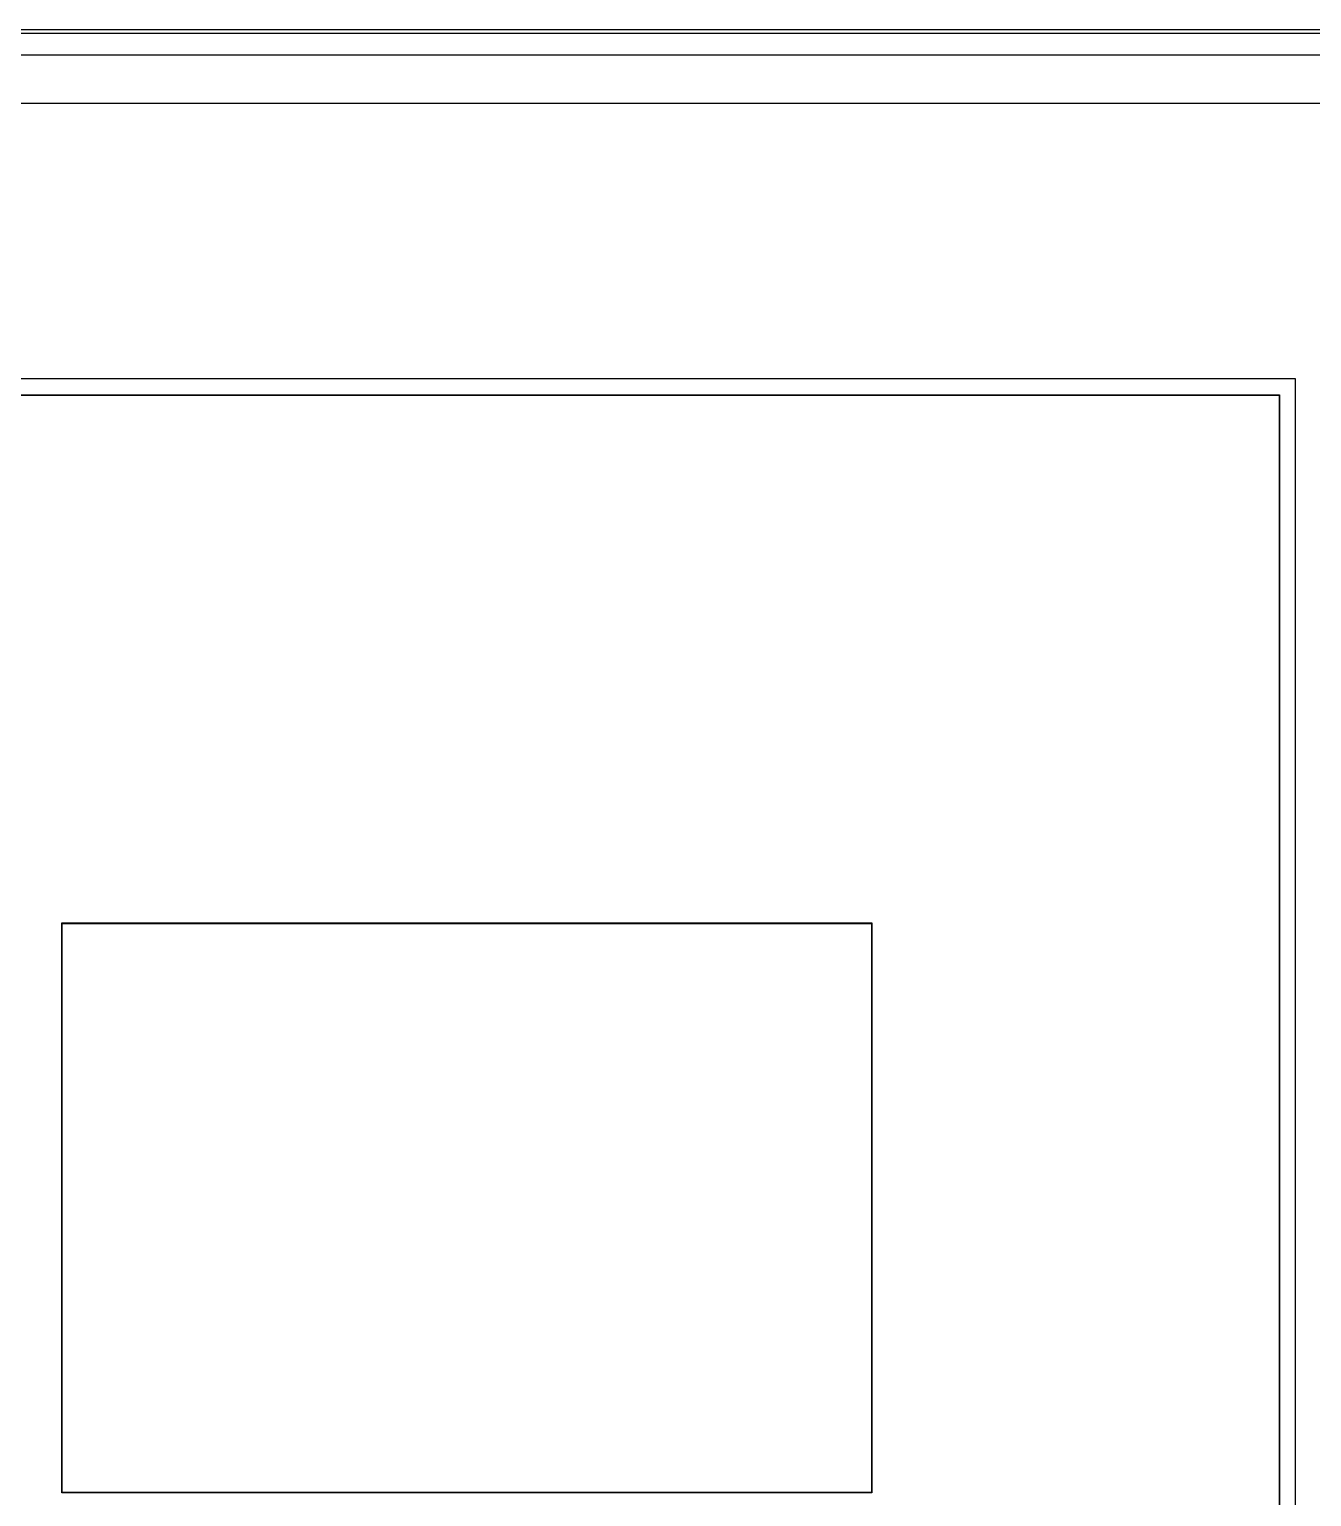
# Model space of a CAD drawing. Header units: inches. Extents: x -219 to 252, y -99 to 210.
# Drawn here: x -169.87 to -128.08, y -39.97 to 7.83 of the extents above; entities that cross this region are included whole.
import ezdxf

# ---------------------------------------------------------------- set-up
doc = ezdxf.new("R2010")
doc.units = ezdxf.units.IN
doc.header["$MEASUREMENT"] = 0

# ---------------------------------------------------------------- blocks, each defined once
blk = doc.blocks.new('block 2054')
at = {"color": 7, "lineweight": 25, "true_color": 0xffffff}
blk.add_lwpolyline([(-168.809, -39.845), (-168.809, -21.284)], dxfattribs=at)
blk = doc.blocks.new('block 2055')
at = {"color": 7, "lineweight": 25, "true_color": 0xffffff}
blk.add_lwpolyline([(-168.796, -39.831), (-168.796, -21.298)], dxfattribs=at)
blk = doc.blocks.new('block 2098')
at = {"color": 7, "lineweight": 25, "true_color": 0xffffff}
blk.add_lwpolyline([(-142.412, -39.845), (-168.809, -39.845)], dxfattribs=at)
blk = doc.blocks.new('block 2099')
at = {"color": 7, "lineweight": 25, "true_color": 0xffffff}
blk.add_lwpolyline([(-142.425, -39.831), (-168.796, -39.831)], dxfattribs=at)
blk = doc.blocks.new('block 2132')
at = {"color": 7, "lineweight": 25, "true_color": 0xffffff}
blk.add_lwpolyline([(-168.796, -39.831), (-168.809, -39.845)], dxfattribs=at)
blk = doc.blocks.new('block 2153')
at = {"color": 7, "lineweight": 25, "true_color": 0xffffff}
blk.add_lwpolyline([(-168.796, -21.298), (-168.809, -21.284)], dxfattribs=at)
blk = doc.blocks.new('block 2154')
at = {"color": 7, "lineweight": 25, "true_color": 0xffffff}
blk.add_lwpolyline([(-142.425, -21.298), (-142.412, -21.284)], dxfattribs=at)
blk = doc.blocks.new('block 2171')
at = {"color": 7, "lineweight": 25, "true_color": 0xffffff}
blk.add_lwpolyline([(-142.425, -39.831), (-142.412, -39.845)], dxfattribs=at)
blk = doc.blocks.new('block 2201')
at = {"color": 7, "lineweight": 25, "true_color": 0xffffff}
blk.add_lwpolyline([(-168.796, -21.298), (-142.425, -21.298)], dxfattribs=at)
blk = doc.blocks.new('block 2202')
at = {"color": 7, "lineweight": 25, "true_color": 0xffffff}
blk.add_lwpolyline([(-168.809, -21.284), (-142.412, -21.284)], dxfattribs=at)
blk = doc.blocks.new('block 2204')
at = {"color": 7, "lineweight": 25, "true_color": 0xffffff}
blk.add_lwpolyline([(-142.425, -21.298), (-142.425, -39.831)], dxfattribs=at)
blk = doc.blocks.new('block 2205')
at = {"color": 7, "lineweight": 25, "true_color": 0xffffff}
blk.add_lwpolyline([(-142.412, -21.284), (-142.412, -39.845)], dxfattribs=at)
blk = doc.blocks.new('block 2278')
at = {"color": 7, "lineweight": 25, "true_color": 0xffffff}
blk.add_lwpolyline([(-129.134, -4.084), (-129.134, -57.045)], dxfattribs=at)
blk = doc.blocks.new('block 2279')
at = {"color": 7, "lineweight": 25, "true_color": 0xffffff}
blk.add_lwpolyline([(-129.13, -4.088), (-129.13, -4.08)], dxfattribs=at)
blk = doc.blocks.new('block 2280')
at = {"color": 7, "lineweight": 25, "true_color": 0xffffff}
blk.add_lwpolyline([(-129.126, -4.08), (-129.126, -57.049)], dxfattribs=at)
blk = doc.blocks.new('block 2281')
at = {"color": 7, "lineweight": 25, "true_color": 0xffffff}
blk.add_lwpolyline([(-182.091, -4.088), (-129.13, -4.088)], dxfattribs=at)
blk = doc.blocks.new('block 2283')
at = {"color": 7, "lineweight": 25, "true_color": 0xffffff}
blk.add_lwpolyline([(-182.095, -4.08), (-129.126, -4.08)], dxfattribs=at)
blk = doc.blocks.new('block 2287')
at = {"color": 7, "lineweight": 25, "true_color": 0xffffff}
blk.add_lwpolyline([(-128.605, -57.566), (-128.605, -3.563)], dxfattribs=at)
blk = doc.blocks.new('block 2302')
at = {"color": 7, "lineweight": 25, "true_color": 0xffffff}
blk.add_lwpolyline([(-128.605, -3.563), (-128.613, -3.563)], dxfattribs=at)
blk = doc.blocks.new('block 2303')
at = {"color": 7, "lineweight": 25, "true_color": 0xffffff}
blk.add_lwpolyline([(-128.609, -3.559), (-182.612, -3.559)], dxfattribs=at)
blk = doc.blocks.new('block 2334')
at = {"color": 7, "lineweight": 25, "true_color": 0xffffff}
blk.add_lwpolyline([(-204.697, 5.425), (-106.524, 5.425)], dxfattribs=at)
blk = doc.blocks.new('block 2335')
at = {"color": 7, "lineweight": 25, "true_color": 0xffffff}
blk.add_lwpolyline([(-204.697, 6.994), (-106.524, 6.994)], dxfattribs=at)
blk = doc.blocks.new('block 2336')
at = {"color": 7, "lineweight": 25, "true_color": 0xffffff}
blk.add_lwpolyline([(-105.864, 7.687), (-205.357, 7.687)], dxfattribs=at)
blk = doc.blocks.new('block 2337')
at = {"color": 7, "lineweight": 25, "true_color": 0xffffff}
blk.add_lwpolyline([(-205.491, 7.826), (-105.73, 7.826)], dxfattribs=at)

msp = doc.modelspace()

# ---------------------------------------------------------------- block references
for name in ['block 2337', 'block 2336', 'block 2335', 'block 2334', 'block 2303', 'block 2302', 'block 2287', 'block 2283', 'block 2281', 'block 2278', 'block 2279', 'block 2280', 'block 2054', 'block 2153', 'block 2202', 'block 2055', 'block 2201', 'block 2154', 'block 2204', 'block 2205', 'block 2132', 'block 2098', 'block 2099', 'block 2171']:
    msp.add_blockref(name, (0, 0))

doc.saveas('drawing.dxf')
